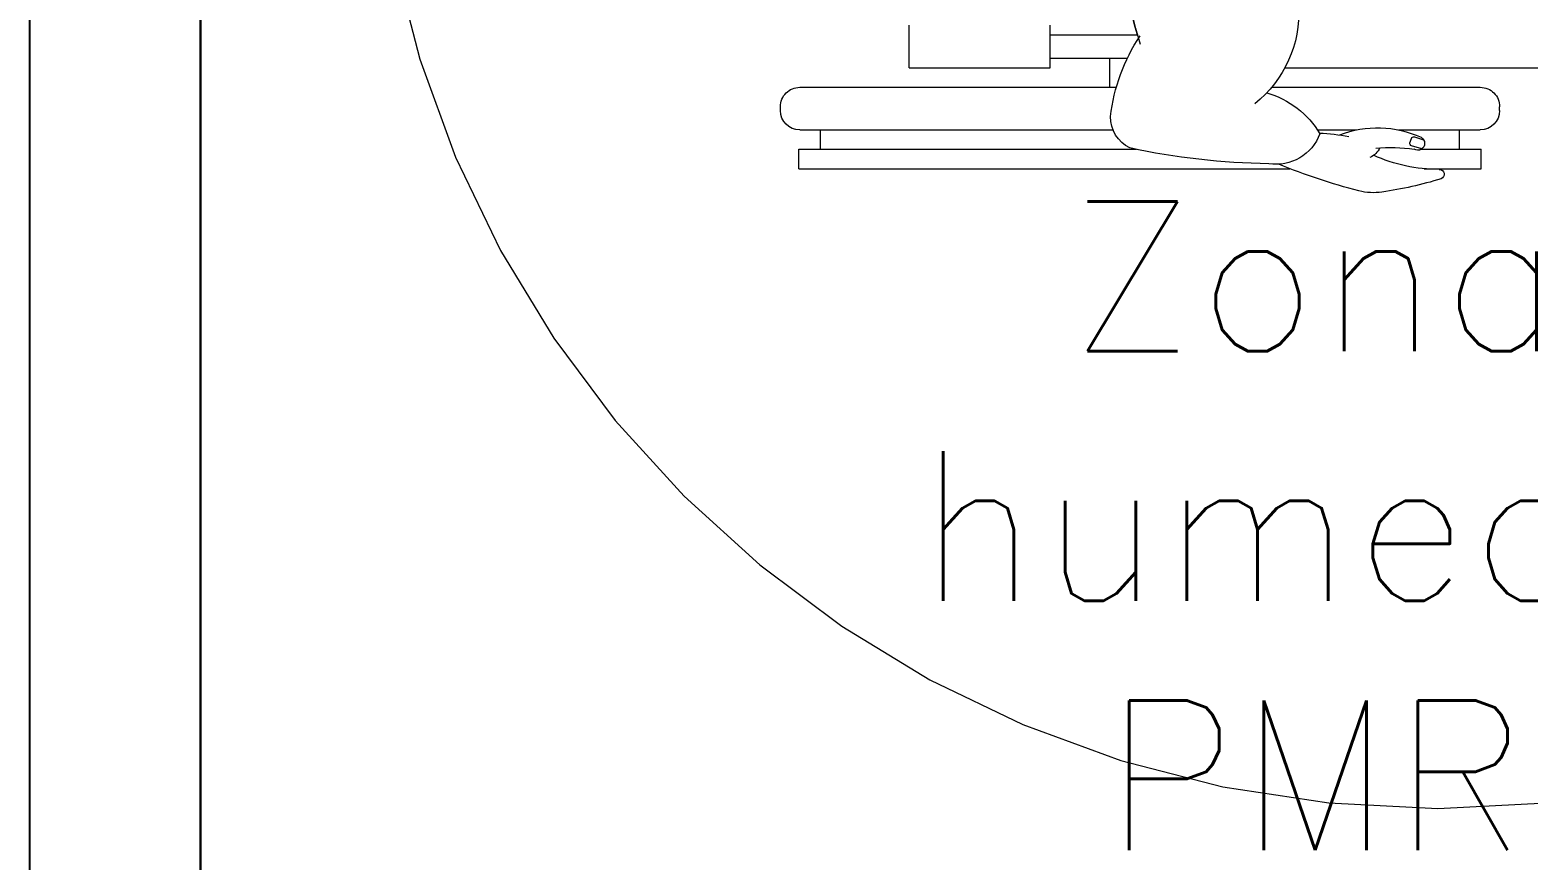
# Model space of a CAD drawing. Header units: metres. Extents: x 167 to 250, y 44 to 219.
# Drawn here: x 175.173 to 176.227, y 107.591 to 108.175 of the extents above; entities that cross this region are included whole.
import ezdxf

# ---------------------------------------------------------------- set-up
doc = ezdxf.new("R2010")
doc.units = ezdxf.units.M
for name, pattern in [('06-PT1-01$0$HIDDEN2', [0.1875, 0.125, -0.0625]), ('HIDDEN', [9.524999999999999, 6.35, -3.175]), ('HIDDEN2', [0.1875, 0.125, -0.0625])]:
    doc.linetypes.add(name, pattern=pattern)
for name, color, linetype, lineweight in [('A-PLAN-ACHU5', 252, 'Continuous', 5), ('A-PROY', 6, 'HIDDEN', 9), ('muros', 5, 'Continuous', 25)]:
    doc.layers.add(name, color=color, linetype=linetype, lineweight=lineweight)
doc.layers.add('A_TEXTO', color=130, linetype='Continuous')
doc.styles.add('CORDENADAS', font='romans.shx', dxfattribs={"height": 1})

# ---------------------------------------------------------------- blocks, each defined once
blk = doc.blocks.new('A$C19714D94')
for p, q in [((0.7172186772757309, 0.3624544243499997), (0.1764004728680695, 0.4774648461226443)), ((0.7244667649611028, 0.3446481939001351), (0.5570440438149387, 0.3802523167207305)), ((0.537511860311626, 0.3648882094878559), (0.5381737056371199, 0.368000431797907)), ((0.9112862292625259, 0.3488342587957374), (0.8412612272860738, 0.3637257786194142)), ((0.9056605439957988, 0.3223803691601659), (0.9129408425762549, 0.3566148145708375)), ((0.6153071002648787, 0.3320794187117474), (0.5497637452344826, 0.3460178713100588)), ((0.5629936567388178, 0.3269395459588359), (0.5663028833663107, 0.3425006575092013)), ((0.9073151573095393, 0.330160924935321), (0.845313116098982, 0.3433462815898761)), ((0.8597644553742567, 0.3402730591804172), (0.8548006154330234, 0.3169313918548968)), ((1.018864015991729, 0.2983065141118886), (1.026144314572185, 0.3325409595225602)), ((0.5423730243086384, 0.31505987868429), (0.5456822509360919, 0.3306209902346061)), ((0.5939151834393734, 0.3203637728086327), (0.5456822509360919, 0.3306209902346061)), ((0.5933911428153118, 0.320894399303398), (0.6021988607732665, 0.3215416581139579)), ((0.6014508044243635, 0.3291923994373044), (0.5935698800927209, 0.3284517702471095)), ((0.603967613279082, 0.323671577854677), (0.6035401672070763, 0.3274929407569665)), ((0.680468621452412, 0.3182221669142908), (0.6491766050898724, 0.3248767284113727)), ((1.018864015991729, 0.2983065141118886), (0.9056605439957988, 0.3223803691601659)), ((0.588296012890988, 0.3052938940283165), (0.5423730243086384, 0.31505987868429)), ((1.103329959982005, 0.2640791311386295), (0.8491949925643473, 0.3181234838465689)), ((1.096049661401549, 0.2298446857279578), (0.844548879336371, 0.2833288524696207)), ((1.090203475817476, 0.1985582321523687), (0.695905045169124, 0.282409752762381)), ((1.093512702444957, 0.2141193437026789), (0.822507028815564, 0.2717514214930963)), ((1.11491999957937, 0.2420965706507805), (1.115581844904864, 0.2452087929608316)), ((1.076201296642233, 0.2178007879784489), (1.079510523269725, 0.2333618995288143)), ((1.090203475817476, 0.1985582321523687), (1.093512702444957, 0.2141193437026789))]:
    blk.add_line(p, q)
for centre, radius, start, end in [((0.05163849539734536, 0.7764330014450895), 0.8909721154379316, 332.4055601716389, 345.813893599329), ((0.6693414854440339, 0.4545400696400494), 0.1942244321743977, 329.7077254052866, 1.887568955155154), ((0.8086233928577796, 0.3892827351359508), 0.09526059148601687, 164.731763614992, 219.6003497241738), ((0.5537348171874575, 0.3646912051704201), 0.01590909090909, 77.99432745661917, 167.9943274566192), ((0.5530729718619637, 0.361578982860369), 0.01590909090909, 167.9943274566192, 257.9943274566192), ((0.6993718255165857, 0.3079752923853613), 0.1501664648786666, 354.5475796706504, 21.64580420377837), ((0.6148917114197978, 0.2468917955833461), 0.08518863587451658, 56.60912331465797, 102.7719260213851), ((0.732914209065326, 0.2645275301900152), 0.07505766898199379, 94.15578938812588, 137.137855154459), ((0.597648177654209, 0.3245745164615883), 0.005627220265656899, 106.4040011167292, 289.5233990579663), ((0.6016305887728202, 0.3272793411010592), 0.0019214876033057, 6.382401644120061, 95.36874328331184), ((0.6020580348448257, 0.3234579781987696), 0.0019214876033057, 274.2029791330655, 6.382401644120061), ((0.5750319620792876, 0.3034463735806776), 0.004045145461697699, 76.11125750643107, 237.4193100652724), ((0.6033962647043082, 0.4319434383665397), 0.1275465588947877, 257.5979004695063, 282.5346504998627), ((0.5917481037501903, 0.1887708287945137), 0.1307317461776677, 72.75412003405103, 86.5879618237658), ((0.6454835080452918, 0.3197855434140986), 0.0189740601650666, 195.8779210659845, 231.4436984227793), ((0.6529319223117818, 0.1777740834776289), 0.140523256482104, 79.60835367064715, 89.53161870958104), ((0.7158299150664588, 0.3210576176215904), 0.03832522498896439, 188.2102983093288, 266.8680561233322), ((0.738190450625324, 0.6021023984273606), 0.3443533986797369, 241.305661620302, 249.5865470139073), ((0.6167264487551831, 0.7672837714690279), 0.4912963099258662, 272.3417158722971, 280.4297309291512), ((0.821171890195576, 0.2991213898501469), 0.02821148450905569, 283.9832695212205, 348.9342457313495), ((0.6348376948548452, 0.3243948123732789), 0.04803719008264198, 249.5865470139073, 272.3417158722971), ((0.8258246359279365, 0.8458795152047391), 0.5741376790508407, 258.7418665770947, 270.2159794170185), ((1.100020733354524, 0.2485180195883191), 0.01590909090909, 347.9943274566191, 77.99432745661917), ((1.09935888802903, 0.2454057972782679), 0.01590909090909, 257.9943274566192, 347.9943274566191)]:
    blk.add_arc(centre, radius, start, end)
at = {"layer": 'A-PROY', "color": 252}
blk.add_circle((0.6500003568989996, 0.6499985857597039), 0.8750000000000002, dxfattribs=at)
blk = doc.blocks.new('rrrr')
at = {"color": 7}
blk.add_lwpolyline([(170.2229024566239, 107.8822880986621), (170.3429024566239, 107.8822880986621), (170.3429024566239, 106.6339144149015), (168.1729024566239, 106.6339144149015), (168.1729024566239, 109.7754688190466), (170.3429024566239, 109.7754688190466), (170.3429024566239, 108.8322880986578), (170.2229024566239, 108.8322880986578), (170.2229024566239, 109.6554688190465), (168.2929024566239, 109.6554688190465), (168.2929024566239, 106.7539144149015), (170.2229024566239, 106.7539144149015)], close=True, dxfattribs=at)
at = {"layer": 'A-PLAN-ACHU5', "color": 1, "linetype": 'HIDDEN2', "xscale": -0.857142857142856, "yscale": 0.8571428571428558, "zscale": 0.8571428571428559, "rotation": 347.9943274566202}
blk.add_blockref('A$C19714D94', (169.5924313291058, 107.7164081595692), dxfattribs=at)

msp = doc.modelspace()

# ---------------------------------------------------------------- linework, layer by layer
at = {"layer": 'muros', "color": 114, "true_color": 0x139b48}
msp.add_line((175.2929024566251, 103.0158024757302), (175.2929024566251, 109.7754688190466), dxfattribs=at)
at = {"layer": 'muros', "color": 61, "linetype": '06-PT1-01$0$HIDDEN2', "true_color": 0xe5e878}
msp.add_lwpolyline([(175.2929024566251, 116.1882051921226), (175.2929024566251, 115.5454688190463), (177.3403635965215, 115.5454688190463), (177.3403635965215, 114.4054688190464), (177.2203635965216, 114.4054688190464), (177.2203635965216, 115.4254688190464), (175.2929024566251, 115.4254688190464), (175.2929020923796, 113.4954688190463), (177.3403635965215, 113.4954688190464), (177.3403635965215, 113.3754688190465), (175.2929024566251, 113.3754688190464), (175.2929024566251, 109.7754688190465), (177.342902456624, 109.7754688190465), (177.342902456624, 108.8322880986578), (177.2229024566239, 108.8322880986578), (177.2229024566239, 109.6490645512335), (175.2929024566251, 109.6554688190465), (175.2929024566251, 106.7539144149015), (177.2229024566238, 106.7539144149015), (177.2229024566238, 107.8822880986621), (177.342902456624, 107.8822880986621), (177.342902456624, 106.6339144149015), (175.2929024566251, 106.6339144149015), (175.2929024566251, 103.0158024757302)], dxfattribs=at)

# ---------------------------------------------------------------- texts
at = {"layer": 'A_TEXTO', "insert": (175.7290029577798, 108.0541081178226), "char_height": 0.1052675614887115, "attachment_point": 1, "style": 'CORDENADAS'}
msp.add_mtext_dynamic_manual_height_columns('\\pxqc;Zona humeda PMR', width=0.6962279015289866, gutter_width=5.263378074435573, heights=[0], dxfattribs=at)

# ---------------------------------------------------------------- next in the draw order: block references
at = {"layer": 'muros', "color": 114, "true_color": 0x139b48}
msp.add_blockref('rrrr', (7, 0), dxfattribs=at)

doc.saveas('drawing.dxf')
